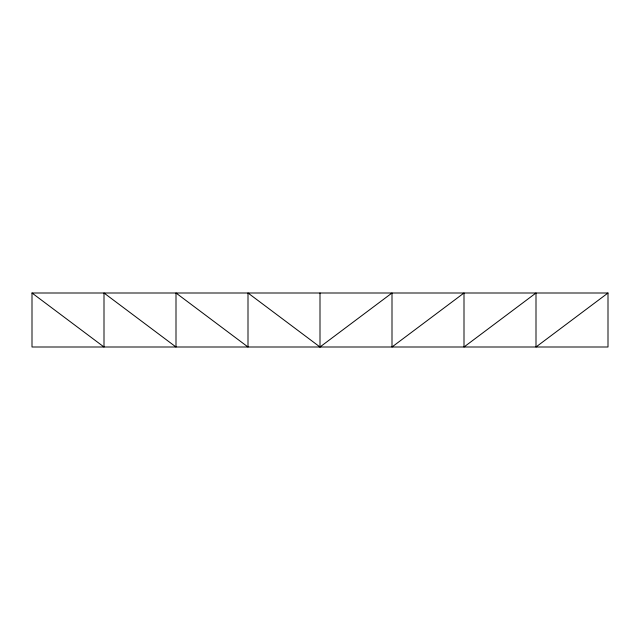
<?xml version="1.0" encoding="UTF-8"?>
<svg xmlns="http://www.w3.org/2000/svg" width="640" height="640" viewBox="0 0 640 640"><rect width="100%" height="100%" fill="white"/><g stroke="black" fill="none" stroke-linecap="round" stroke-linejoin="round"><path stroke-width="0.96" d="M32 293L104 347L104 293L176 347L176 293L248 347L248 293L320 347L392 293L392 347L464 293L464 347L536 293L536 347L608 293L608 347L32 347L32 293L608 293M320 293L320 347"/></g></svg>
